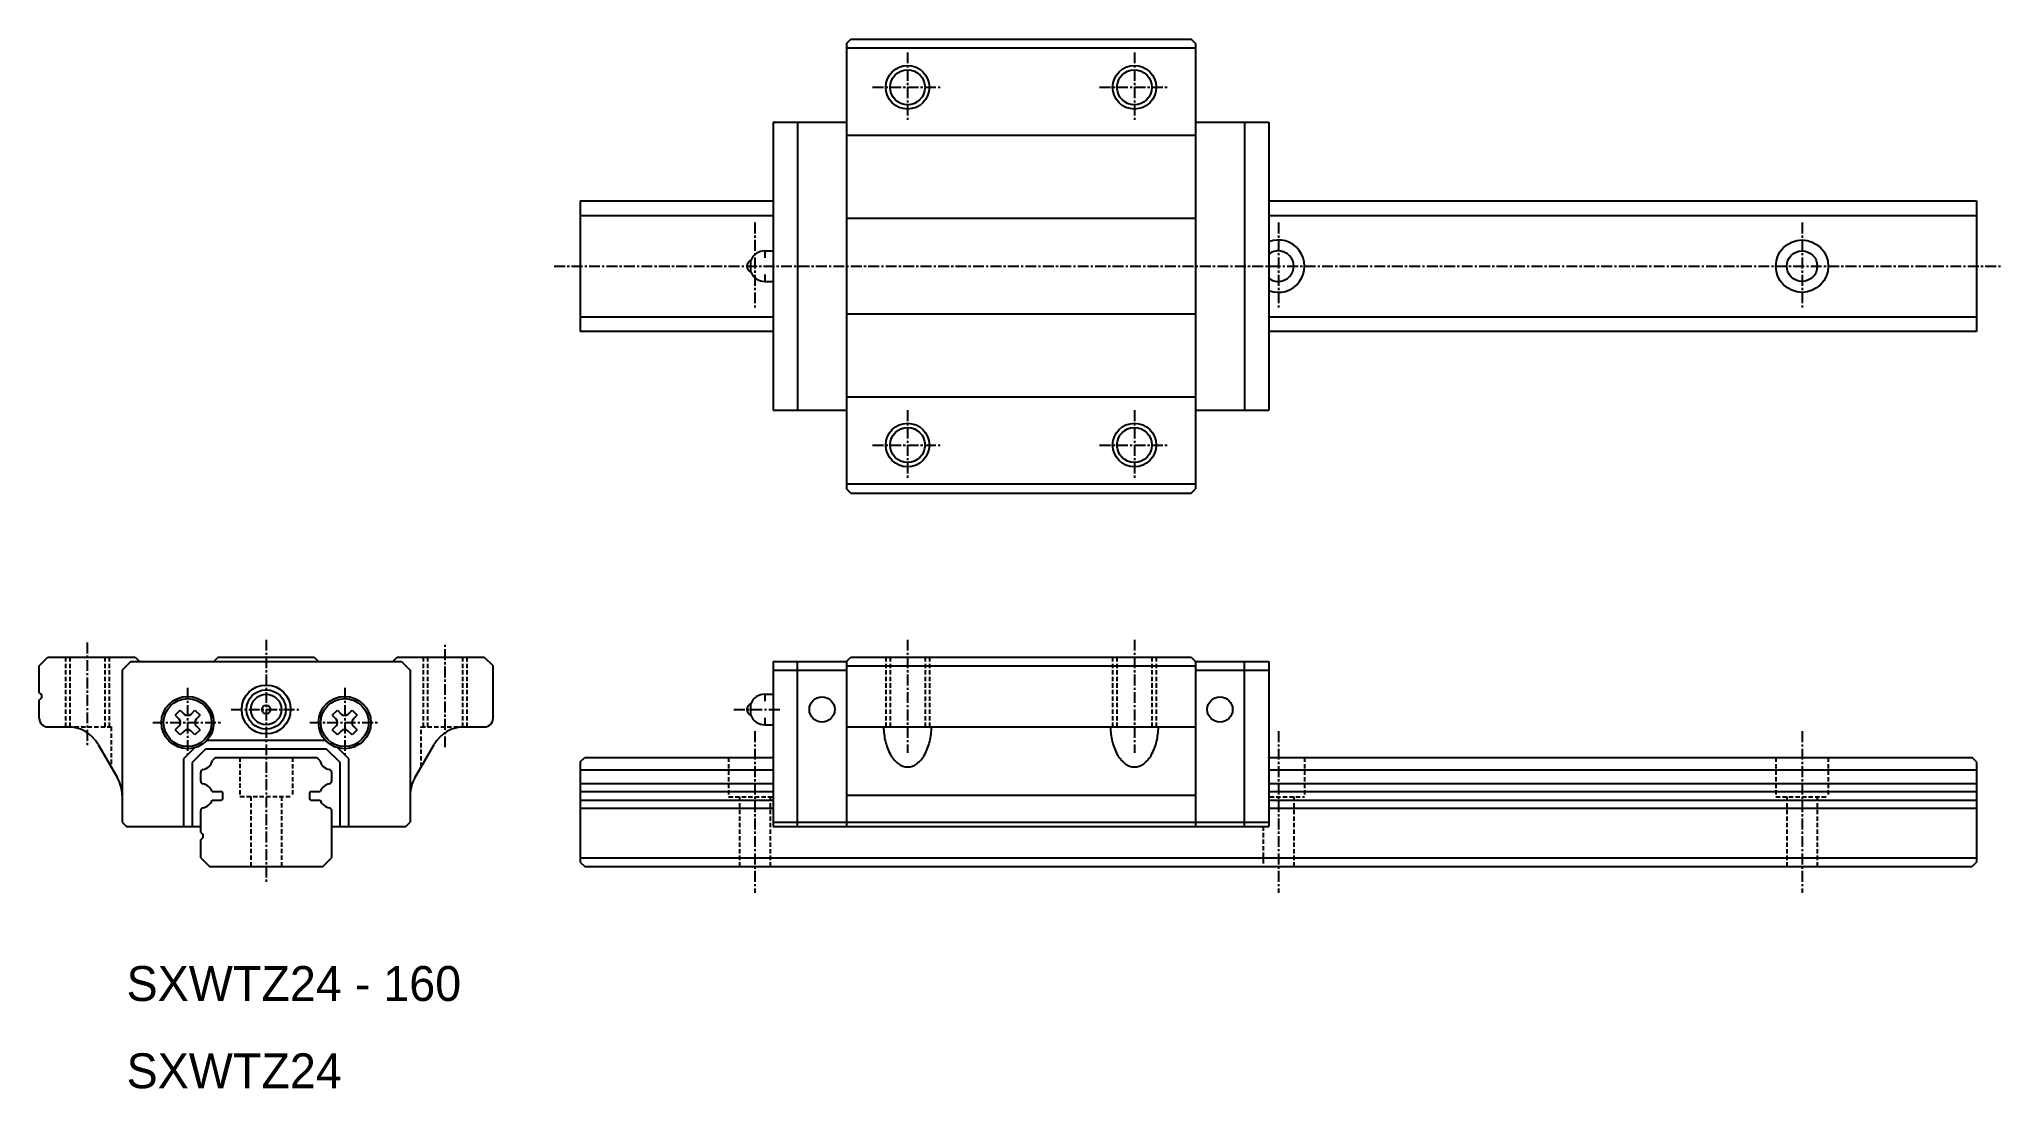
# Model space of a CAD drawing. Extents: x 0 to 225, y 10 to 130.
import ezdxf

# ---------------------------------------------------------------- set-up
doc = ezdxf.new("R2010")
doc.units = 0
doc.linetypes.add('CENTER', pattern=[2, 1.25, -0.25, 0.25, -0.25])
doc.linetypes.add('DASHED', pattern=[0.75, 0.5, -0.25])
doc.layers.get('0').update_dxf_attribs({"linetype": 'CONTINUOUS'})
doc.layers.add('CENTER', color=1, linetype='CENTER')

msp = doc.modelspace()

# ---------------------------------------------------------------- linework, layer by layer
at = {"color": 7}
for p, q in [((92.5, 129.7), (93, 130.2)), ((92.5, 129.7), (92.5, 78.7)), ((92.5, 129.2), (132.5, 129.2)), ((93, 130.2), (132, 130.2)), ((132.5, 129.7), (132, 130.2)), ((132.5, 129.7), (132.5, 78.7)), ((84.1, 120.7), (84.1, 87.7)), ((84.1, 120.7), (92.5, 120.7)), ((86.9, 120.7), (86.9, 87.7)), ((132.5, 120.7), (140.9, 120.7)), ((138.1, 120.7), (138.1, 87.7)), ((140.9, 120.7), (140.9, 87.7)), ((92.5, 119.2), (132.5, 119.2)), ((62, 111.7), (84.1, 111.7)), ((62, 111.7), (62, 96.7)), ((140.9, 111.7), (222, 111.7)), ((222, 111.7), (222, 96.7)), ((62, 109.99), (84.1, 109.99)), ((92.5, 109.7), (132.5, 109.7)), ((140.9, 109.99), (222, 109.99)), ((83.15, 105.95), (84.1, 105.95)), ((83.15, 105.95), (83.15, 105.15)), ((81.52, 104.84), (81.52, 103.56)), ((83.15, 103.25), (83.15, 102.45)), ((83.15, 102.45), (84.1, 102.45)), ((62, 98.4), (84.1, 98.4)), ((132.5, 98.7), (92.5, 98.7)), ((140.9, 98.4), (222, 98.4)), ((84.1, 96.7), (62, 96.7)), ((222, 96.7), (140.9, 96.7)), ((132.5, 89.2), (92.5, 89.2)), ((84.1, 87.7), (92.5, 87.7)), ((132.5, 87.7), (140.9, 87.7)), ((132.5, 79.2), (92.5, 79.2)), ((93, 78.2), (92.5, 78.7)), ((93, 78.2), (132, 78.2)), ((132, 78.2), (132.5, 78.7)), ((0, 58.4), (1, 59.4)), ((1, 59.4), (11, 59.4)), ((10.5, 58.9), (9.5, 57.9)), ((10.5, 58.9), (41.5, 58.9)), ((11, 59.4), (11.5, 58.9)), ((20.5, 59.4), (20, 58.9)), ((20.5, 59.4), (31.5, 59.4)), ((31.5, 59.4), (32, 58.9)), ((40.5, 58.9), (41, 59.4)), ((41, 59.4), (51, 59.4)), ((41.5, 58.9), (42.5, 57.9)), ((51, 59.4), (52, 58.4)), ((84.1, 58.9), (84.1, 40)), ((84.1, 58.9), (92.5, 58.9)), ((86.9, 40), (86.9, 58.9)), ((92.5, 58.9), (93, 59.4)), ((92.5, 58.9), (92.5, 40)), ((93, 59.4), (132, 59.4)), ((132, 59.4), (132.5, 58.9)), ((132.5, 58.9), (140.9, 58.9)), ((132.5, 58.9), (132.5, 40)), ((138.1, 40), (138.1, 58.9)), ((140.9, 58.9), (140.9, 40)), ((0, 55.32), (0, 58.4)), ((9.5, 57.9), (9.5, 40.5)), ((42.5, 57.9), (42.5, 40.5)), ((52, 52.4), (52, 58.4)), ((84.1, 57.9), (92.5, 57.9)), ((92.5, 58.39), (132.5, 58.39)), ((132.5, 57.9), (140.9, 57.9)), ((0, 55.32), (0.21, 55.11)), ((0, 54.48), (0.21, 54.69)), ((0, 52.4), (0, 54.48)), ((81.52, 54.04), (81.52, 52.76)), ((83.15, 55.15), (84.1, 55.15)), ((83.15, 55.15), (83.15, 54.35)), ((15.58, 52.74), (16.16, 53.32)), ((15.58, 52.74), (16.03, 52.29)), ((16.16, 53.32), (16.61, 52.87)), ((17.39, 52.87), (17.84, 53.32)), ((17.84, 53.32), (18.42, 52.74)), ((17.97, 52.29), (18.42, 52.74)), ((33.58, 52.74), (34.16, 53.32)), ((33.58, 52.74), (34.03, 52.29)), ((34.16, 53.32), (34.61, 52.87)), ((35.39, 52.87), (35.84, 53.32)), ((35.84, 53.32), (36.42, 52.74)), ((35.97, 52.29), (36.42, 52.74)), ((83.15, 52.45), (83.15, 51.65)), ((1, 51.4), (3.29, 51.4)), ((16.03, 51.51), (15.58, 51.06)), ((16.16, 50.48), (15.58, 51.06)), ((16.61, 50.93), (16.16, 50.48)), ((17.84, 50.48), (17.39, 50.93)), ((18.42, 51.06), (17.84, 50.48)), ((18.42, 51.06), (17.97, 51.51)), ((19.24, 49.9), (32.76, 49.9)), ((34.03, 51.51), (33.58, 51.06)), ((34.16, 50.48), (33.58, 51.06)), ((34.61, 50.93), (34.16, 50.48)), ((35.84, 50.48), (35.39, 50.93)), ((36.42, 51.06), (35.84, 50.48)), ((36.42, 51.06), (35.97, 51.51)), ((48.71, 51.4), (51, 51.4)), ((83.15, 51.65), (84.1, 51.65)), ((92.5, 51.4), (132.5, 51.4)), ((6.75, 49.4), (8.96, 45.57)), ((16.52, 47.73), (16.52, 40)), ((17.8, 49.01), (16.52, 47.73)), ((17.52, 47.32), (17.52, 40)), ((19.1, 48.9), (17.52, 47.32)), ((19.1, 48.9), (32.89, 48.9)), ((20.21, 47.9), (19.86, 47.55)), ((20.21, 47.9), (31.79, 47.9)), ((32.14, 47.55), (31.79, 47.9)), ((34.47, 47.32), (32.89, 48.9)), ((35.47, 47.73), (34.2, 49.01)), ((34.47, 40), (34.47, 47.32)), ((35.47, 40), (35.47, 47.73)), ((43.04, 45.57), (45.25, 49.4)), ((62, 47.4), (62.5, 47.9)), ((62, 47.4), (62, 35.9)), ((62.5, 47.9), (84.1, 47.9)), ((140.9, 47.9), (221.5, 47.9)), ((222, 47.4), (221.5, 47.9)), ((222, 47.4), (222, 35.9)), ((18.5, 45.17), (18.5, 46.23)), ((33.5, 46.23), (33.5, 45.17)), ((62, 46.5), (84.1, 46.5)), ((140.9, 46.5), (222, 46.5)), ((19.81, 44), (20.75, 44)), ((19.81, 43), (20.75, 43)), ((21.05, 43.3), (21.05, 43.7)), ((30.95, 43.7), (30.95, 43.3)), ((31.25, 44), (32.19, 44)), ((31.25, 43), (32.19, 43)), ((62, 44.9), (84.1, 44.9)), ((62, 44), (84.1, 44)), ((62, 43), (84.1, 43)), ((92.5, 43.57), (132.5, 43.57)), ((140.9, 44.9), (222, 44.9)), ((140.9, 44), (222, 44)), ((140.9, 43), (222, 43)), ((18.5, 39.32), (18.5, 41.83)), ((33.5, 41.83), (33.5, 36.4)), ((62, 42.1), (84.1, 42.1)), ((140.9, 42.1), (222, 42.1)), ((9.5, 40.5), (10, 40)), ((10, 40), (18.5, 40)), ((18.5, 39.32), (18.71, 39.11)), ((18.5, 38.48), (18.71, 38.69)), ((18.5, 36.4), (18.5, 38.48)), ((33.5, 40), (42, 40)), ((42, 40), (42.5, 40.5)), ((84.1, 40.5), (140.9, 40.5)), ((84.1, 40), (140.9, 40)), ((92.5, 40.5), (132.5, 40.5)), ((18.5, 36.4), (19.5, 35.4)), ((32.5, 35.4), (33.5, 36.4)), ((62, 36.4), (222, 36.4)), ((19.5, 35.4), (32.5, 35.4)), ((62, 35.9), (62.5, 35.4)), ((62.5, 35.4), (221.5, 35.4)), ((222, 35.9), (221.5, 35.4))]:
    msp.add_line(p, q, dxfattribs=at)
at = {"color": 3, "linetype": 'DASHED'}
for p, q in [((3, 59.4), (3, 51.4)), ((3.5, 59.4), (3.5, 51.4)), ((7.5, 59.4), (7.5, 51.4)), ((8, 59.4), (8, 51.4)), ((44, 59.4), (44, 51.4)), ((44.5, 59.4), (44.5, 51.4)), ((48.5, 59.4), (48.5, 51.4)), ((49, 59.4), (49, 51.4)), ((97, 59.4), (97, 51.4)), ((97.5, 59.4), (97.5, 51.4)), ((101.5, 59.4), (101.5, 51.4)), ((102, 59.4), (102, 51.4)), ((123, 59.4), (123, 51.4)), ((123.5, 59.4), (123.5, 51.4)), ((127.5, 59.4), (127.5, 51.4)), ((128, 59.4), (128, 51.4)), ((3.29, 51.4), (8.25, 51.4)), ((8.25, 51.4), (8.25, 46.81)), ((43.75, 46.81), (43.75, 51.4)), ((43.75, 51.4), (48.71, 51.4)), ((23, 47.92), (23, 43.42)), ((29, 47.9), (29, 43.42)), ((79, 47.9), (79, 43.4)), ((145, 47.9), (145, 43.4)), ((199, 47.9), (199, 43.4)), ((205, 47.9), (205, 43.4)), ((23, 43.42), (29, 43.42)), ((24.25, 43.42), (24.25, 35.4)), ((27.75, 43.42), (27.75, 35.4)), ((79, 43.4), (84.1, 43.4)), ((80.25, 43.4), (80.25, 35.4)), ((83.75, 43.4), (83.75, 35.4)), ((141, 43.4), (145, 43.4)), ((143.75, 43.4), (143.75, 35.4)), ((199, 43.4), (205, 43.4)), ((200.25, 43.4), (200.25, 35.4)), ((203.75, 43.4), (203.75, 35.4)), ((140.25, 40), (140.25, 35.4))]:
    msp.add_line(p, q, dxfattribs=at)
at = {"color": 7, "linetype": 'CONTINUOUS'}
for points in [[(96.75, 51.4, 0.051789), (96.96, 49.75, 0.071309), (97.56, 48.2, 0.099914), (98.45, 47.17, 0.167433), (99.5, 46.81, 0.167433), (100.56, 47.17, 0.099914), (101.45, 48.2, 0.071309), (102.04, 49.75, 0.051789), (102.25, 51.4, 0.057233)], [(122.75, 51.4, 0.051789), (122.96, 49.75, 0.071309), (123.56, 48.2, 0.099914), (124.45, 47.17, 0.167433), (125.5, 46.81, 0.167433), (126.56, 47.17, 0.099914), (127.45, 48.2, 0.071309), (128.04, 49.75, 0.051789), (128.25, 51.4, 0.057233)]]:
    msp.add_lwpolyline(points, format="xyb", dxfattribs=at)
at = {"color": 3, "linetype": 'CONTINUOUS'}
for centre in [(99.5, 124.7), (125.5, 124.7), (99.5, 83.7), (125.5, 83.7)]:
    msp.add_circle(centre, 2.5, dxfattribs=at)
at = {"color": 7}
for centre, radius in [((99.5, 124.7), 2), ((125.5, 124.7), 2), ((202, 104.2), 3), ((202, 104.2), 1.75), ((99.5, 83.7), 2), ((125.5, 83.7), 2), ((17, 51.9), 3), ((17, 51.9), 2.75), ((26, 53.4), 2.8), ((26, 53.4), 2.25), ((26, 53.4), 1.75), ((35, 51.9), 3), ((35, 51.9), 2.75), ((89.7, 53.4), 1.45), ((135.3, 53.4), 1.45), ((26, 53.4), 0.5)]:
    msp.add_circle(centre, radius, dxfattribs=at)
for centre, radius, start, end in [((83.15, 104.2), 1.75, 90, 158.4596), ((142, 104.2), 3, 248.5369, 111.4631), ((142, 104.2), 1.75, 231.1518, 128.8482), ((81.8, 104.2), 0.7, 113.3799, 246.62), ((83.15, 104.2), 1.75, 201.5404, 270), ((0, 54.9), 0.3, 314.9998, 45.0003), ((81.8, 53.4), 0.7, 113.3799, 246.62), ((83.15, 53.4), 1.75, 90, 158.4596), ((1, 52.4), 1, 180, 270), ((15.64, 51.9), 0.55, 315.0001, 44.9999), ((17, 53.26), 0.55, 225, 315), ((18.36, 51.9), 0.55, 135, 225), ((33.64, 51.9), 0.55, 315.0001, 44.9999), ((35, 53.26), 0.55, 225, 315), ((36.36, 51.9), 0.55, 135, 225), ((51, 52.4), 1, 270, 0), ((83.15, 53.4), 1.75, 201.5404, 270), ((3.29, 47.4), 4, 30, 89.9999), ((17, 50.54), 0.55, 45, 135), ((35, 50.54), 0.55, 45, 135), ((48.71, 47.4), 4, 90, 150), ((18.5, 47.9), 1.4, 280.1642, 345.5225), ((33.5, 47.9), 1.4, 194.4775, 259.8358), ((5.5, 43.57), 4, 0.0001, 30), ((18.8, 46.23), 0.3, 100.1643, 180), ((18.8, 45.17), 0.3, 180, 259.8357), ((33.2, 46.23), 0.3, 0, 79.8356), ((33.2, 45.17), 0.3, 280.1644, 0), ((46.5, 43.57), 4, 149.9999, 179.9999), ((18.5, 43.5), 1.4, 20.9249, 79.8358), ((18.5, 43.5), 1.4, 280.1642, 339.0751), ((20.75, 43.7), 0.3, 0, 90), ((20.75, 43.3), 0.3, 270, 0), ((31.25, 43.7), 0.3, 90, 180), ((31.25, 43.3), 0.3, 180, 270), ((33.5, 43.5), 1.4, 100.1642, 159.0752), ((33.5, 43.5), 1.4, 200.9248, 259.8358), ((18.8, 41.83), 0.3, 100.1643, 180), ((33.2, 41.83), 0.3, 0, 79.8356), ((18.5, 38.9), 0.3, 314.9995, 45.0005)]:
    msp.add_arc(centre, radius, start, end, dxfattribs=at)
for p in [(84.1, 104.2), (140.9, 104.2), (26, 59.4), (84.1, 47.9), (140.9, 47.9)]:
    msp.add_point(p, dxfattribs=at)
at = {"layer": 'CENTER', "color": 1, "linetype": 'CENTER'}
for p, q in [((99.5, 128.7), (99.5, 120.7)), ((125.5, 128.7), (125.5, 120.7)), ((95.5, 124.7), (103.5, 124.7)), ((121.5, 124.7), (129.5, 124.7)), ((82, 109.2), (82, 99.2)), ((142, 109.2), (142, 99.2)), ((202, 109.2), (202, 99.2)), ((59, 104.2), (225, 104.2)), ((99.5, 87.7), (99.5, 79.7)), ((125.5, 87.7), (125.5, 79.7)), ((95.5, 83.7), (103.5, 83.7)), ((121.5, 83.7), (129.5, 83.7)), ((5.5, 61.07), (5.5, 49.07)), ((26, 61.4), (26, 33.4)), ((46.5, 49.07), (46.5, 61.07)), ((99.5, 61.4), (99.5, 48.42)), ((125.5, 61.4), (125.5, 48.42)), ((17, 55.9), (17, 47.9)), ((35, 55.9), (35, 47.9)), ((13, 51.9), (21, 51.9)), ((22, 53.4), (30, 53.4)), ((31, 51.9), (39, 51.9)), ((79.6, 53.4), (85.02, 53.4)), ((82, 50.9), (82, 32.4)), ((142, 50.9), (142, 32.4)), ((202, 50.9), (202, 32.4))]:
    msp.add_line(p, q, dxfattribs=at)

# ---------------------------------------------------------------- texts
at = {"color": 7}
for s, p in [('SXWTZ24 - 160', (10, 20)), ('SXWTZ24', (10, 10))]:
    msp.add_text(s, height=4, dxfattribs=at).set_placement(p)

doc.saveas('drawing.dxf')
